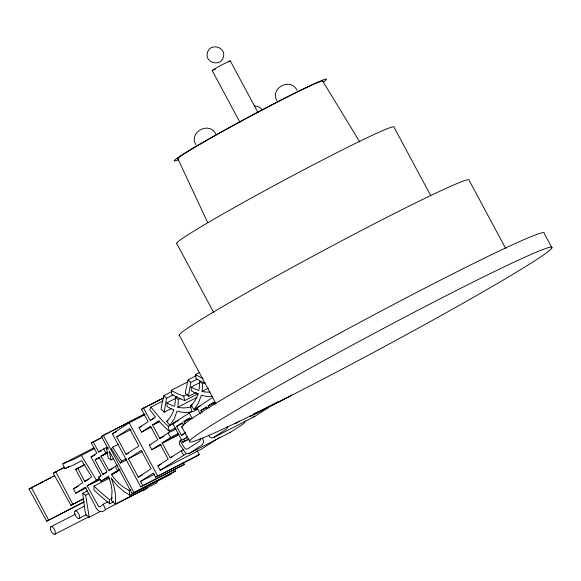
<?xml version="1.0" encoding="UTF-8"?>
<svg xmlns="http://www.w3.org/2000/svg" width="581" height="581" viewBox="0 0 581 581"><rect width="100%" height="100%" fill="white"/><g stroke="black" fill="none" stroke-linecap="round" stroke-linejoin="round"><path stroke-width="0.87" d="M227.767 426.374L226.772 428.88L213.488 437.58L211.963 438.052L210.409 437.493A5.207 2.208 62.9 0 1 209.458 436.665L208.267 435.147M245.073 420.891L244.078 423.404L230.497 432.271L188.948 453.558L187.416 453.819L186.167 453.296A5.207 2.208 62.9 0 1 185.216 452.468L183.262 449.832A69.546 29.478 62.9 0 1 180.64 445.743C178.033 443.768 179.413 439.853 182.485 439.352M157.146 481.417L157.001 482.804L115.452 504.083L115.503 495.266A41.418 17.553 62.9 0 0 113.615 485.302L111.283 478.01A37.387 15.847 62.9 0 0 117.87 486.174L123.724 491.432L129.904 495.295L171.453 474.009L171.33 473.29M171.395 408.523L164.198 412.205L166.493 398.246L172.884 394.978M196.436 392.313L188.44 396.402L190.735 382.451L197.126 379.175M111.45 500.619L112.024 491.098A35.761 15.157 62.9 0 0 110.688 483.203L108.567 476.231L100.898 481.235L98.676 477.081L100.992 475.57L91.028 456.986L96.802 453.216L91.297 443.005L101.951 437.282M171.882 391.514L163.893 395.603L161.99 403.701A174.946 74.15 62.9 0 0 161.54 406.09L161.09 409.031L164.198 412.205M196.124 375.711L188.135 379.807L186.232 387.897A174.946 74.15 62.9 0 0 185.782 390.287L185.332 393.228L188.44 396.402M239.154 421.014L236.554 423.229L235.036 423.222M269.061 406.533L267.964 407.869L254.739 416.475L213.191 437.754M162.92 400.992L150.937 407.128L149.687 409.678L155.454 416.962L150.145 420.426L143.5 408.036L163.472 397.803M118.299 444.327L112.707 447.188L111.436 448.808L120.499 463.093L121.582 461.125L126.375 458.67M169.913 425.365L174.271 418.814L177.052 411.087C183.857 413.018 191.781 413.411 197.758 408.944M108.001 501.723L103.2 504.177L101.261 505.993A51.636 21.889 62.9 0 1 100.68 506.458L99.169 506.785A2.978 1.264 62.9 0 1 98.501 506.305L87.15 485.854L99.482 478.265M146.928 487.866A46.923 19.892 62.9 0 0 147.066 488.171L105.517 509.457C101.602 514.381 96.439 510.467 95.023 505.492L85.182 487.139L75.857 493.218L73.475 488.774L82.8 482.695L75.69 469.426L84.841 464.466M147.066 488.171L143.536 490.517L142.062 490.713M151.067 427.231L141.474 432.148L139.062 427.645L148.104 421.748L141.459 409.358L143.5 408.036M108.182 447.523L106.584 448.343L108.32 449.258L101.428 436.404L144.749 413.962M183.211 462.207L184.322 464.284L182.311 465.599L140.762 486.878L112.307 433.811L129.185 422.808L145.163 414.623M84.223 501.955L46.669 521.193L29.05 488.984L54.614 475.556M83.7 498.839L70.911 505.39L53.292 473.181L64.469 467.117M144.161 414.347L101.428 436.404M116.665 436.883L129.519 428.502L138.895 445.976L126.041 454.357L116.665 436.883L131.052 429.512M93.163 441.785L98.647 452.018L106.817 447.138M95.095 459.927L99.053 457.356L107.006 471.649L102.837 474.365L95.095 459.927L99.896 457.472M112.896 468.373L108.901 470.414L100.898 456.15L107.441 452.105M141.474 432.148L150.523 426.251L157.756 439.752L149.375 445.213L151.794 449.716L161.38 444.806M163.791 436.382L159.797 438.423L152.556 424.922L158.802 420.847A79.524 33.705 62.9 0 0 169.231 431.196L175.622 427.899M189.181 439.011L182.79 442.286L172.731 423.527L191.512 411.617M200.329 413.977L196.974 407.724L212.61 397.535M77.651 468.148L84.768 481.417L91.682 476.907L81.754 460.66L73.656 464.938L64.644 468.736L62.842 463.761L93.999 447.798M108.901 470.414L117.594 465.083M184.656 433.709L181.461 435.343L176.639 426.345L182.18 422.736L183.785 425.735M185.157 423.825L183.952 421.574L189.471 417.979L190.27 419.482M202.086 412.793L200.881 410.542L206.422 406.932L207.221 408.428M209.4 408.022L208.194 405.77L213.706 402.175L214.919 404.427M128.386 458.736L141.241 450.362L151.118 468.773L138.256 477.146L128.386 458.736L141.967 451.778M159.797 438.423L168.178 432.961L176.166 428.872M130.798 489.645L129.2 490.466L124.29 487.742L119.679 484.155L115.365 479.71A30.016 12.724 62.9 0 1 111.363 474.408L119.018 469.644M151.794 449.716L160.174 444.254L168.163 459.157L157.843 465.882L160.189 470.269L201.738 448.99L219.814 437.21M172.593 456.601L170.197 457.828L162.208 442.925L170.589 437.464L178.578 433.368M46.669 521.193L83.7 501.962M70.911 505.39L83.17 498.847M181.461 435.343L185.615 432.634M182.79 442.286L184.569 441.132L183.596 439.316L187.365 436.861M170.197 457.828L183.581 449.44M140.762 486.878L142.773 485.563L140.551 481.417L153.406 473.036L155.628 477.19L197.177 455.903L199.189 454.596L197.061 450.631M160.189 470.269L186.733 453.42M155.628 477.19L199.189 454.596M113.491 458.685L111.094 459.912L109.773 453.732A89.917 38.114 62.9 0 1 109.293 451.074L132.076 493.559L175.404 471.126L174.547 469.535M175.404 471.126L132.076 493.559M188.948 453.558L202.529 444.683L203.524 442.17A6.071 2.571 62.9 0 0 203.277 440.354L202.537 438.154M94.863 448.416L74.361 459.07L62.842 463.761M204.999 383.177A153.507 65.065 62.9 0 1 196.044 378.594L195.499 374.534L199.494 372.486M188.033 381.739L171.257 390.33L171.809 394.39A153.507 65.065 62.9 0 0 184.707 400.578L198.288 393.62M141.459 409.358L147.857 406.083M149.455 405.269L163.835 397.898M197.903 394.092A77.694 32.928 62.9 0 1 191.345 390.737L191.164 387.062L199.951 382.559M173.668 409.895A77.694 32.928 62.9 0 1 167.103 406.54L166.921 402.858A82.691 35.049 62.9 0 0 174.554 406.315A73.504 31.156 62.9 0 0 175.433 397.157L177.023 396.336M208.419 388.144L202.028 391.412A72.618 30.778 62.9 0 0 202.544 383.671L204.933 382.443M166.921 402.858L175.709 398.363M91.297 443.005L101.682 437.682M171.272 390.403A113.368 48.049 62.9 0 0 183.661 396.046L187.685 394.071M196.959 397.397L177.786 407.216A72.618 30.778 62.9 0 0 178.302 399.474L180.691 398.239M112.307 433.811L116.302 431.763M150.145 420.426L154.139 418.378M139.062 427.645L141.459 426.418M53.292 473.181L57.287 471.133M58.884 470.312L64.476 467.451M64.644 468.736L69.444 466.282M98.647 452.018L101.043 450.791M152.556 424.922L159.746 421.24M153.718 424.617L159.31 421.748M192.362 404.804L190.764 405.618L191.519 406.453A38.23 16.203 62.9 0 1 194.156 409.547M91.028 456.986L95.023 454.938M29.05 488.984L43.43 481.613M45.027 480.792L51.418 477.524M53.024 476.703L54.621 475.883M192.231 406.228L190.633 407.049A29.885 12.666 62.9 0 0 192.151 411.806M168.12 420.6L166.522 421.421L167.277 422.249A38.23 16.203 62.9 0 1 169.913 425.35M100.898 456.15L108.088 452.468M102.249 455.715L107.841 452.853M75.69 469.426L83.679 465.337M196.974 407.724L200.169 406.09M197.351 407.927L194.156 409.561L198.513 403.018L201.295 395.283L207.003 396.453L212.661 396.547M195.506 409.576L197.104 408.755M172.731 423.527L178.323 420.659M150.937 407.128L160.908 419.112A69.466 29.442 62.9 0 0 168.316 426.258L174.707 422.91M208.194 405.77L214.585 402.502M209.618 405.291L214.411 402.836M200.881 410.542L207.272 407.266M183.952 421.574L190.343 418.298M184.576 421.501L190.169 418.64M176.639 426.345L183.03 423.07M126.041 454.357L128.437 453.129M149.375 445.213L150.973 444.4M84.768 481.417L88.762 479.369M120.499 463.093L126.89 459.818M162.208 442.925L178.984 434.334M162.571 443.027L177.75 435.249M73.475 488.774L78.268 486.319M102.837 474.365L106.831 472.317M98.676 477.081L101.072 475.854M87.15 485.854L99.932 479.31M90.774 484.271L100.36 479.361M111.363 474.408L120.151 469.913M112.561 474.183L117.355 471.728M75.857 493.218L86.242 487.895M100.898 481.235L108.887 477.139M183.596 439.316L187.59 437.275M109.228 478.316L94.049 486.094L93.926 490.037A259.039 109.794 62.9 0 0 98.465 494.286L109.686 503.821L113.68 501.773M100.368 511.454L89.183 517.184L85.719 514.708A221.811 94.013 62.9 0 1 84.637 508.157L82.691 493.334L87.484 490.88M184.569 441.132L188.564 439.083M82.691 493.334L85.69 495.172L88.886 493.53M258.167 411.66L253.222 414.442L270.005 405.843M271.603 405.03L277.994 401.754M249.38 416.395L250.142 416.686L291.691 395.4L291.568 394.826M157.843 465.882L161.039 464.248M138.256 477.146L142.258 475.105M75.203 510.924L84.79 506.015M50.961 526.727L74.927 514.446M140.551 481.417L154.132 474.459M109.686 503.821L109.424 499.573L112.62 497.939M142.773 485.563L184.322 464.284M79.023 518.441L86.213 514.759M54.781 534.237L89.133 516.64M254.739 416.475L253.512 416.766M230.497 432.271L229.887 432.504M254.95 105.793L259.249 107.086L262.663 109.882M111.094 459.912L108.298 458.271A94.972 40.256 62.9 0 1 106.969 450.921L106.584 448.343M202.537 383.671L199.668 381.354A73.504 31.156 62.9 0 1 198.804 390.519A82.691 35.049 62.9 0 1 191.164 387.069M175.426 397.157L178.294 399.467M115.452 504.083L113.673 502.471A39.268 16.646 62.9 0 0 111.45 500.604M188.135 379.807L190.735 382.451M163.893 395.603L166.493 398.246M296.927 90.193C290.602 76.997 269.482 88.167 276.992 100.833M215.769 134.073C209.443 120.87 188.36 132.098 195.833 144.713M112.707 447.188L119.606 458.133A123.855 52.493 62.9 0 0 121.582 461.125M81.282 455.373L96.286 479.899M322.658 81.064L359.813 141.989M180.088 440.58L182.681 444.973A46.219 19.587 62.9 0 0 184.206 447.435L184.838 448.285A3.217 1.365 62.9 0 0 185.659 449.026L187.431 449.04L199.697 441.052L200.336 439.802A3.341 1.416 62.9 0 0 200.234 438.822L200.14 438.444M551.95 247.826A205.623 8.25 -28.2 0 0 283.884 382.821A205.623 8.25 -28.2 0 0 276.396 403.04A205.623 8.25 -28.2 0 0 551.95 247.826L544.186 233.337A205.623 8.25 -28.2 0 0 358.404 323.159A205.623 8.25 -28.2 0 0 182.216 427.493M505.811 248.704L469.107 180.255A164.496 6.602 -28.2 0 0 320.487 252.118A164.496 6.602 -28.2 0 0 179.536 335.578M430.732 195.623L394.027 127.174A123.375 4.953 -28.2 0 0 282.562 181.069A123.375 4.953 -28.2 0 0 176.849 243.664M230.287 60.874L258.131 112.801M212.167 70.548L240.011 122.475M176.58 243.257L213.714 312.505M179.173 335.034L215.878 403.483M189.115 412.851L192.057 418.335M181.773 426.81L189.537 441.299M181.185 450.667L183.531 455.054M168.178 432.961L170.589 437.464M129.185 422.808L157.64 475.875M103.2 435.242L133.855 492.405M115.198 466.311L117.42 470.465M103.621 448.772L105.844 452.926M55.682 471.619L72.785 504.17M31.439 487.423L48.543 519.973M177.873 158.729L207.671 222.574M103.2 504.177L104.369 506.93A46.923 19.892 62.9 0 0 105.517 509.457M184.707 400.578L183.683 396.111M250.142 416.686L249.961 415.814M89.183 517.184L85.69 495.172M129.904 495.295L129.665 493.879A38.869 16.479 62.9 0 1 129.193 490.458M197.983 394.194A95.698 40.561 62.9 0 1 190.706 405.523M210.119 391.993A119.802 50.779 62.9 0 1 202.065 391.514M203.161 378.5A113.368 48.049 62.9 0 1 195.514 374.6M173.741 409.997A95.698 40.561 62.9 0 1 166.464 421.319M190.59 406.954A119.802 50.779 62.9 0 1 177.822 407.317M169.216 431.167A37.307 15.81 62.9 0 1 168.33 426.258M109.424 499.587A162.237 68.769 62.9 0 1 94.049 486.086M212.777 70.403A10.284 0.414 -28.2 0 1 220.998 65.362A10.284 0.414 -28.2 0 1 229.836 61.252M229.117 61.724A10.284 0.414 -28.2 0 1 228.638 62.014M215.311 69.233A10.284 0.414 -28.2 0 1 214.665 69.546M214.084 69.822A10.284 0.414 -28.2 0 1 213.576 70.054M178.483 159.782A86.358 3.464 -28.2 0 1 248.436 117.13A86.358 3.464 -28.2 0 1 323.399 82.059M178.926 158.896A82.248 3.297 -28.2 0 1 244.971 119.178A82.248 3.297 -28.2 0 1 322.833 81.34M207.533 52.464C204.004 62.574 220.693 67.367 223.271 57.236C226.801 47.119 210.111 42.333 207.533 52.464M74.731 513.466A4.278 1.808 62.9 0 0 79.045 518.492A4.278 1.808 62.9 0 0 77.549 512.086A4.278 1.808 62.9 0 0 74.731 513.466M50.489 529.269A4.278 1.808 62.9 0 0 54.81 534.295A4.278 1.808 62.9 0 0 53.314 527.889A4.278 1.808 62.9 0 0 50.489 529.269"/></g></svg>
